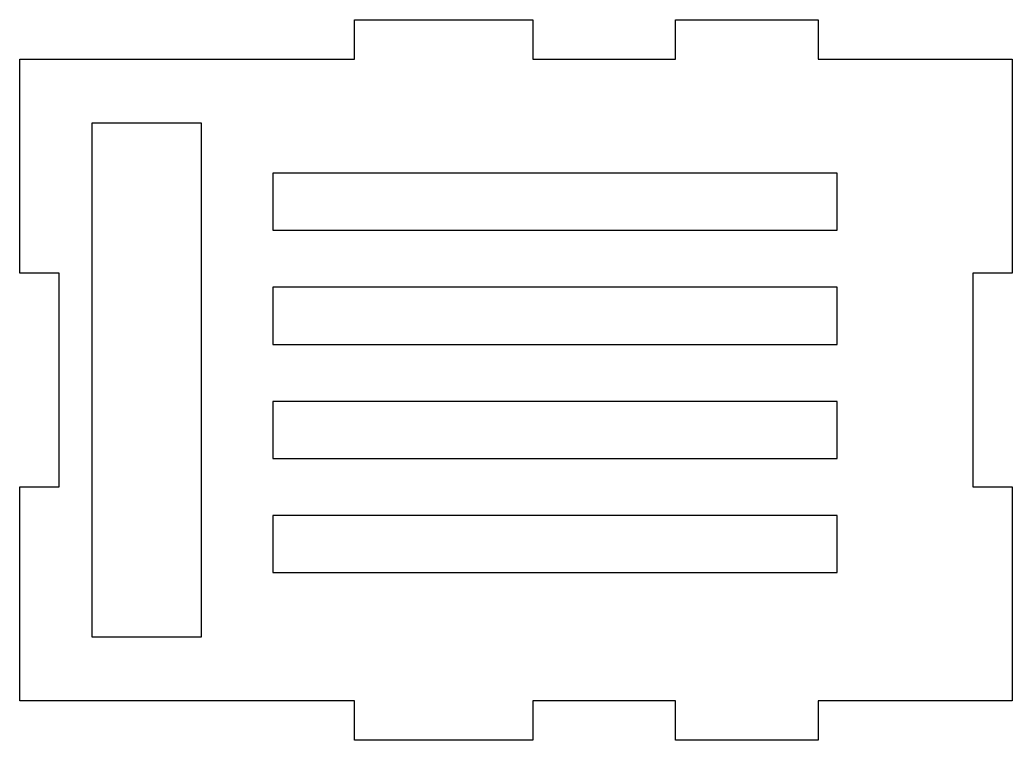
# Model space of a CAD drawing. Header units: millimetres. Extents: x -79 to 61, y -99 to 2.
import ezdxf

# ---------------------------------------------------------------- set-up
doc = ezdxf.new("R2010")
doc.units = ezdxf.units.MM
doc.layers.get('0').update_dxf_attribs({"linetype": 'CONTINUOUS'})

msp = doc.modelspace()

# ---------------------------------------------------------------- linework, layer by layer
for points in [[(55, -63.5), (60.5, -63.5), (60.5, -93.5), (33.3, -93.5), (33.3, -99), (13.3, -99), (13.3, -93.5), (-6.7, -93.5), (-6.7, -99), (-31.7, -99), (-31.7, -93.5), (-78.6, -93.5), (-78.6, -63.5), (-73.1, -63.5), (-73.1, -33.5), (-78.6, -33.5), (-78.6, -3.5), (-31.7, -3.5), (-31.7, 2), (-6.7, 2), (-6.7, -3.5), (13.3, -3.5), (13.3, 2), (33.3, 2), (33.3, -3.5), (60.5, -3.5), (60.5, -33.5), (55, -33.5)], [(-53.15, -84.5), (-53.15, -12.5), (-68.5, -12.5), (-68.5, -84.5)], [(35.95, -19.5), (-43.15, -19.5), (-43.15, -27.5), (35.95, -27.5)], [(35.95, -35.5), (-43.15, -35.5), (-43.15, -43.5), (35.95, -43.5)], [(35.95, -51.5), (-43.15, -51.5), (-43.15, -59.5), (35.95, -59.5)], [(35.95, -67.5), (-43.15, -67.5), (-43.15, -75.5), (35.95, -75.5)]]:
    msp.add_lwpolyline(points, close=True)

doc.saveas('drawing.dxf')
